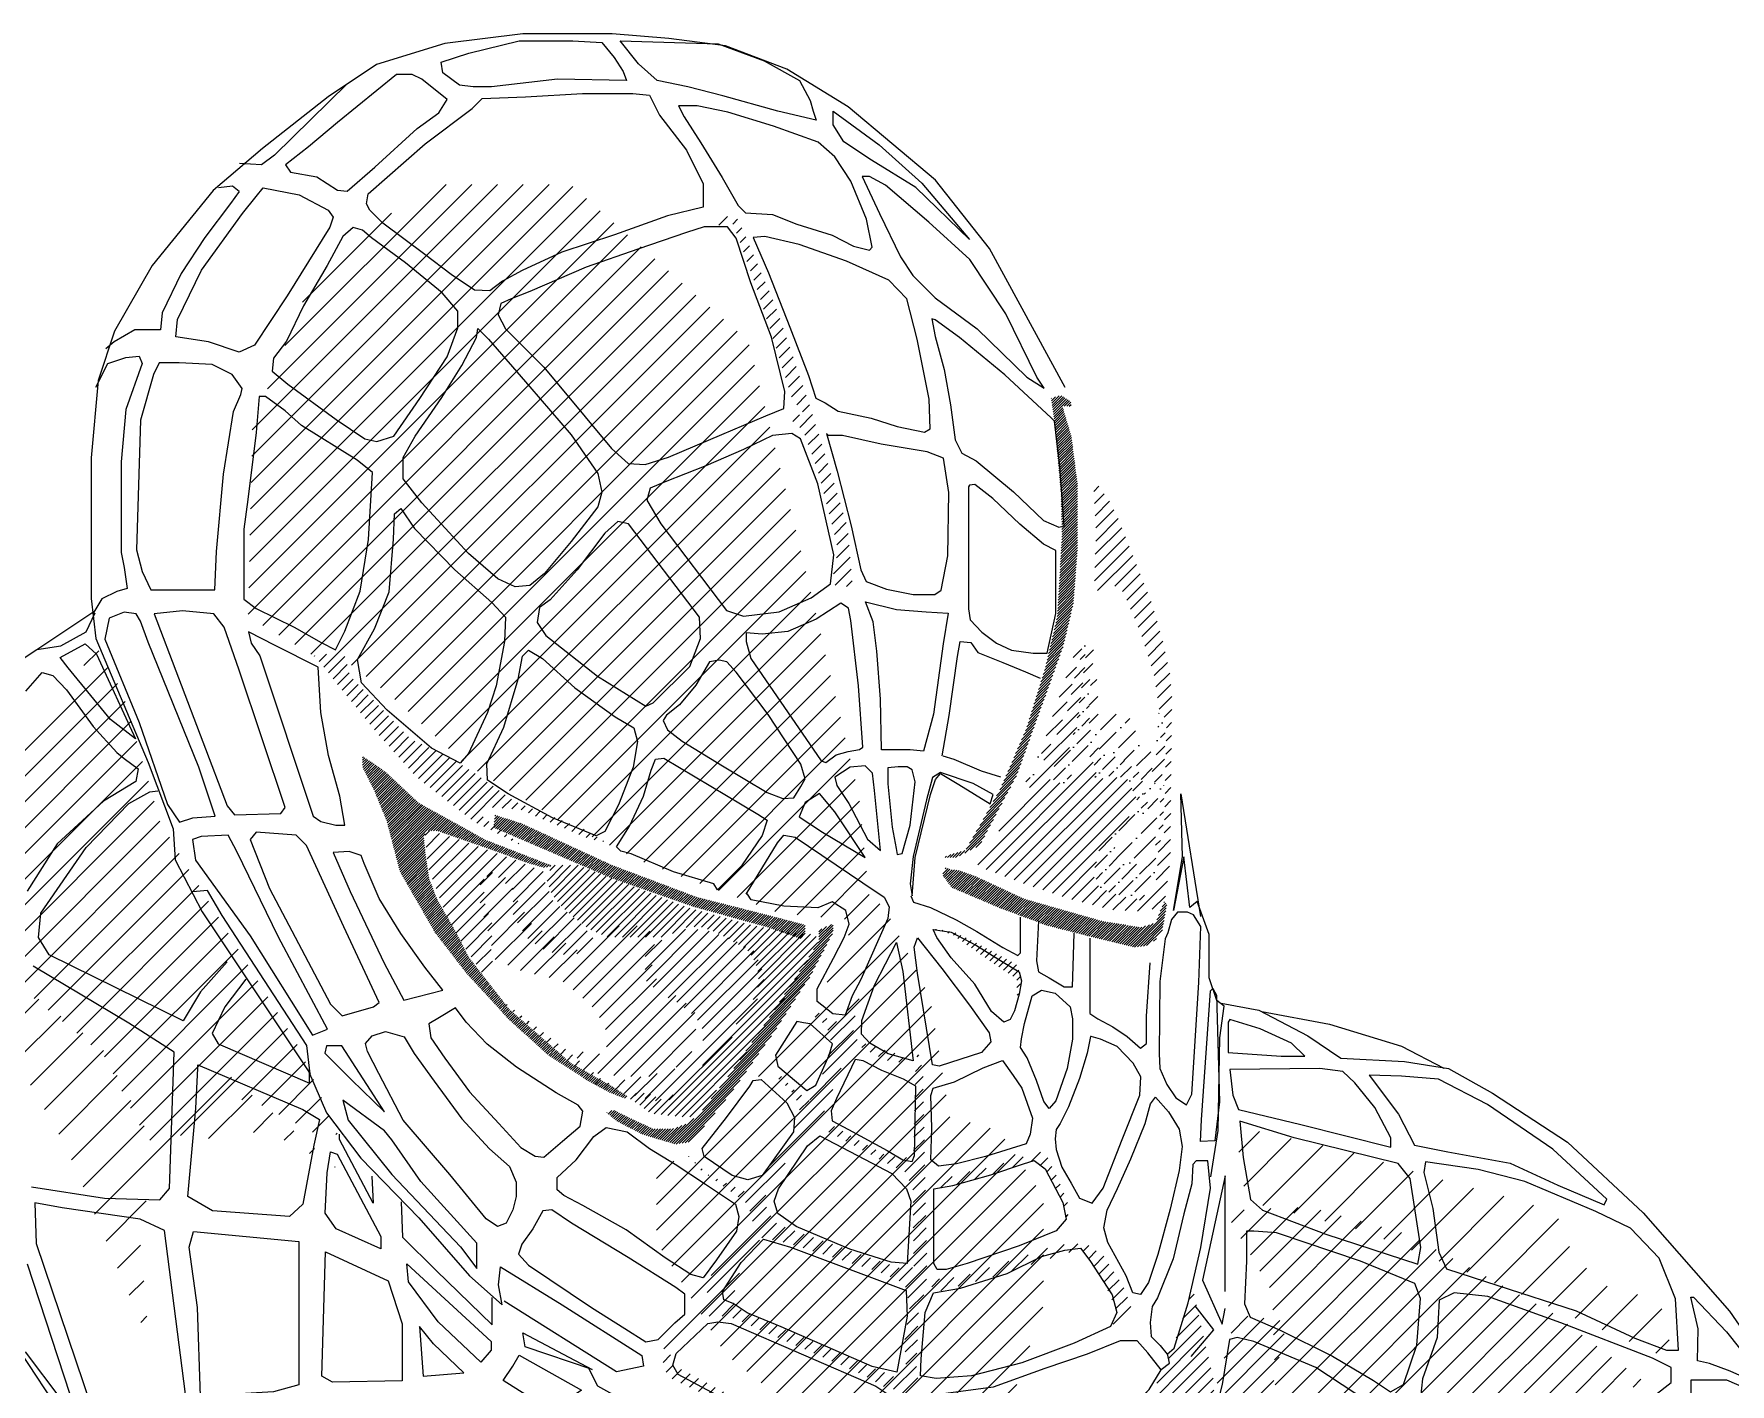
# Model space of a CAD drawing. Header units: inches. Extents: x -18 to 87, y 6 to 85.
# Drawn here: x 18.29 to 47.87, y 61.17 to 84.71 of the extents above; entities that cross this region are included whole.
import ezdxf

# ---------------------------------------------------------------- set-up
doc = ezdxf.new("R2010")
doc.units = ezdxf.units.IN
doc.header["$MEASUREMENT"] = 0
pattern_1 = [(45, (-89.88051, -12.91799), (-0.1122532, 0.1122532), [])]

msp = doc.modelspace()

# ---------------------------------------------------------------- hatches: boundary and pattern name
h = msp.add_hatch()
h.set_pattern_fill('ANSI31', color=256, scale=2.54, style=0)
h.set_pattern_definition([(45, (-100.2413, -9.9565), (-0.2245064, 0.2245064), [])])
h.paths.add_polyline_path([(30.752, 79.354), (27.646, 82.088), (25.206, 82.088), (23.21, 80.61), (22.101, 77.877), (22.027, 74.552), (23.506, 73.666), (23.834, 73.706), (24.547, 73.142), (25.803, 71.995), (27.492, 70.976), (28.956, 70.257), (31.303, 69.375), (32.463, 69.274), (32.64, 69.337), (32.896, 69.307), (32.674, 71.449), (31.713, 75.513)])
h = msp.add_hatch()
h.set_pattern_fill('ANSI31', color=256, scale=1.27, style=0)
h.set_pattern_definition(pattern_1)
h.paths.add_polyline_path([(31.208, 80.014), (30.571, 81.481), (30.267, 81.564), (30.073, 81.37), (30.488, 81.398), (30.904, 80.263), (31.513, 78.353), (31.707, 78.104), (31.486, 77.994), (31.707, 77.8), (31.984, 77.025), (32.317, 75.724), (32.206, 75.143), (32.344, 75.032), (32.566, 75.115), (32.483, 76.111), (31.818, 78.243)])
h = msp.add_hatch()
h.set_pattern_fill('ANSI31', color=256, scale=0.254, style=0)
h.set_pattern_definition([(45, (-13.605135, -34.95223), (-0.02245064, 0.02245064), [])])
h.paths.add_polyline_path([(36.383, 77.694), (36.225, 78.221), (36.383, 78.221), (36.374, 78.3), (36.202, 78.415), (36.03, 78.358), (36.087, 77.957), (36.202, 76.696), (36.22, 75.971), (36.137, 74.55), (35.926, 73.654), (35.592, 72.583), (35.135, 71.529), (34.537, 70.475), (34.274, 70.405), (34.151, 70.352), (34.379, 70.352), (34.784, 70.563), (35.434, 71.792), (36.243, 74.041), (36.418, 74.778), (36.489, 75.709), (36.489, 76.869)])
h = msp.add_hatch()
h.set_pattern_fill('ANSI31', color=256, scale=1.27, style=0)
h.set_pattern_definition([(45, (45.2088, -19.00014), (-0.1122532, 0.1122532), [])])
h.paths.add_polyline_path([(36.895, 70.523), (37.297, 70.875), (37.532, 71.36), (37.364, 71.712), (37.113, 71.762), (36.828, 71.712), (36.794, 71.997), (36.66, 72.064), (36.442, 71.846), (36.258, 71.628), (36.006, 71.712), (36.09, 71.997), (36.325, 72.198), (36.475, 72.617), (36.593, 73.488), (36.66, 73.923), (36.543, 73.823), (36.442, 73.504), (36.291, 72.784), (36.09, 72.432), (35.822, 71.88), (35.57, 71.427), (35.434, 71.279), (35.191, 70.928), (34.894, 70.47), (34.732, 70.24), (34.893, 70.144), (35.547, 69.899), (36.364, 69.627), (37.1, 69.437), (37.618, 69.409), (37.863, 69.464), (38.026, 69.682), (38.108, 70.308), (38.135, 73.139), (38.108, 73.52), (37.972, 74.146), (37.781, 74.799), (37.454, 75.616), (37.209, 76.242), (37.063, 76.546), (36.825, 76.877), (36.765, 76.857), (36.812, 76.061), (36.782, 75.012), (36.947, 74.997), (37.217, 75.117), (37.367, 74.802), (37.592, 74.262), (37.832, 73.513), (37.922, 72.883), (38.042, 72.763), (38.001, 70.724), (37.884, 70.422), (37.884, 70.004), (37.75, 69.786), (37.615, 69.618), (37.28, 69.669), (36.878, 69.819), (36.76, 70.054)])
h = msp.add_hatch()
h.set_pattern_fill('ANSI31', color=256, scale=2.54, style=0)
h.set_pattern_definition([(45, (-13.60513, -34.95223), (-0.2245064, 0.2245064), [])])
h.paths.add_polyline_path([(21.036, 70.075), (20.489, 70.986), (19.833, 73.244), (19.286, 74.191), (19.067, 73.317), (18.338, 72.843), (17.573, 72.115), (17.063, 71.168), (17.135, 69.456), (18.12, 68.036), (19.505, 66.907), (20.27, 65.413), (21.182, 65.559), (21.984, 66.178), (23.223, 65.523), (23.588, 65.523), (22.931, 67.016)])
h = msp.add_hatch()
h.set_pattern_fill('ANSI36', color=256, scale=1.27, style=0)
h.set_pattern_definition([(45, (42.9327, -33.91397), (0.0841899, 0.3086963), [0.396875, -0.079375, 0, -0.079375])])
h.paths.add_polyline_path([(36.886, 72.2), (36.706, 72.595), (36.688, 73.053), (36.769, 73.88), (36.769, 74.015), (36.724, 74.087), (36.598, 74.114), (36.49, 74.051), (36.304, 73.544), (35.891, 72.32), (35.517, 71.514), (35.466, 71.458), (35.385, 71.274), (35.547, 71.428), (35.631, 71.578), (35.802, 71.908), (36.267, 72.789), (36.505, 73.822), (36.646, 73.932), (36.455, 72.604), (36.31, 72.204), (36.082, 72.045), (35.985, 71.735), (36.248, 71.645), (36.635, 72.059), (36.78, 72.011), (36.793, 71.735), (37.07, 71.776), (37.346, 71.735), (37.527, 71.357), (37.284, 70.899), (36.875, 70.538), (36.771, 70.087), (36.861, 69.858), (37.048, 69.74), (37.59, 69.602), (37.861, 69.983), (37.874, 70.46), (37.98, 70.777), (38.022, 72.769), (37.908, 72.882), (37.858, 72.114), (37.757, 71.711), (37.921, 71.61), (37.933, 71.194), (37.896, 70.703), (37.82, 70.464), (37.543, 70.237), (37.391, 70.212), (37.177, 70.338), (37.127, 70.577), (37.429, 70.854), (37.732, 71.219), (37.596, 71.813), (37.29, 72.056)])
h = msp.add_hatch()
h.set_pattern_fill('ANSI31', color=256, scale=1.016, style=0)
h.set_pattern_definition([(45, (-22.69194, -51.93528), (-0.08980256, 0.08980256), [])])
h.paths.add_polyline_path([(26.017, 71.794), (25.517, 72.112), (24.864, 72.415), (23.802, 73.522), (23.696, 73.931), (23.18, 73.871), (23.392, 73.613), (24.212, 72.597), (24.97, 71.748), (25.972, 70.975), (26.822, 70.55), (26.124, 71.051), (26.139, 71.233), (26.366, 71.218), (26.776, 71.187), (27.99, 70.672), (28.248, 70.626), (27.899, 70.839), (26.685, 71.324)])
h = msp.add_hatch()
h.set_pattern_fill('ANSI36', color=256, scale=1.778, style=0)
h.set_pattern_definition([(45, (-10.1779, -53.06817), (0.11786586, 0.43217483), [0.555625, -0.111125, 0, -0.111125])])
h.paths.add_polyline_path([(36.893, 72.197), (37.37, 72.016), (37.58, 71.806), (37.704, 71.206), (37.122, 70.559), (37.179, 70.33), (37.389, 70.197), (37.58, 70.254), (37.837, 70.464), (37.904, 71.597), (37.742, 71.74), (37.837, 71.997), (37.837, 72.13), (37.589, 72.368), (37.38, 72.825), (36.855, 72.892), (36.808, 73.816), (36.798, 73.882), (36.76, 73.892), (36.684, 72.892), (36.703, 72.54)])
h = msp.add_hatch()
h.set_pattern_fill('ANSI31', color=256, scale=0.254, style=0)
h.set_pattern_definition([(45, (-15.835773, -55.500662), (-0.02245064, 0.02245064), [])])
h.paths.add_polyline_path([(24.997, 71.307), (24.446, 71.826), (24.219, 71.988), (24.024, 72.117), (24.024, 71.923), (24.219, 71.534), (24.446, 70.983), (24.673, 70.108), (25.289, 69.038), (25.841, 68.325), (26.587, 67.514), (27.269, 66.898), (27.951, 66.46), (28.344, 66.247), (28.613, 66.146), (28.658, 66.18), (28.377, 66.359), (27.659, 66.763), (26.581, 67.706), (25.873, 68.614), (25.661, 69.033), (25.322, 69.622), (25.179, 69.997), (25.125, 70.372), (25.089, 70.711), (25.143, 70.818), (25.322, 70.818), (25.625, 70.711), (26.251, 70.497), (26.876, 70.265), (27.18, 70.176), (27.333, 70.205), (26.165, 70.659)])
h = msp.add_hatch()
h.set_pattern_fill('ANSI31', color=256, scale=0.254, style=0)
h.set_pattern_definition([(45, (-17.27547, -52.321645), (-0.02245064, 0.02245064), [])])
h.paths.add_polyline_path([(29.848, 69.662), (28.368, 70.22), (26.79, 70.948), (26.329, 71.093), (26.305, 70.875), (28.343, 70.002), (29.799, 69.493), (31.11, 69.129), (31.668, 68.935), (31.741, 69.008), (31.741, 69.177), (31.086, 69.347)])
h = msp.add_hatch()
h.set_pattern_fill('ANSI31', color=256, scale=3.81, style=0)
h.set_pattern_definition([(45, (-6.4617, -33.0699), (-0.3367596, 0.3367596), [])])
h.paths.add_polyline_path([(21.634, 66.608), (20.221, 65.667), (19.476, 67.04), (17.788, 68.334), (16.846, 70.53), (16.924, 68.647), (18.848, 65.314), (20.3, 61.902), (20.104, 64.138), (20.928, 65.393), (22.341, 65.589), (23.597, 64.922)])
h = msp.add_hatch()
h.set_pattern_fill('ANSI31', color=256, scale=0.762, style=0)
h.set_pattern_definition([(45, (-9.99107, -66.701575), (-0.06735192, 0.06735192), [])])
h.paths.add_polyline_path([(29.717, 69.47), (27.785, 70.216), (27.302, 70.216), (27.28, 70.062), (27.236, 69.952), (27.324, 69.711), (27.5, 69.492), (27.719, 69.294), (27.983, 69.097), (28.29, 68.965), (28.532, 68.965), (28.927, 68.965), (29.278, 68.965), (29.432, 69.031), (29.564, 69.119), (29.717, 69.141), (29.915, 69.141), (30.178, 69.053), (30.464, 68.9), (30.618, 68.812), (30.727, 68.746), (30.837, 68.592), (30.903, 68.439), (30.925, 68.307), (30.925, 68.132), (30.881, 68), (30.771, 67.715), (30.2, 67.057), (29.805, 66.53), (29.52, 66.245), (29.234, 66.136), (28.993, 66.245), (28.773, 66.245), (28.664, 66.158), (28.839, 66.048), (29.037, 65.894), (29.366, 65.85), (29.608, 65.829), (29.783, 65.829), (30.025, 66.092), (30.574, 66.75), (31.496, 68.044), (31.979, 68.9), (31.913, 69.009), (31.54, 69.031), (30.749, 69.185)])
h = msp.add_hatch()
h.set_pattern_fill('ANSI31', color=256, scale=0.254, style=0)
h.set_pattern_definition([(45, (-11.748085, -55.746055), (-0.02245064, 0.02245064), [])])
h.paths.add_polyline_path([(35.558, 69.631), (34.735, 70.013), (34.422, 70.129), (34.283, 70.141), (34.191, 70.175), (34.133, 70.048), (34.295, 69.828), (35.141, 69.469), (35.952, 69.168), (36.809, 68.948), (37.481, 68.786), (37.736, 68.821), (37.852, 68.925), (37.968, 69.076), (38.049, 69.539), (38.003, 69.585), (37.852, 69.214), (37.597, 69.133), (36.937, 69.238)])
h = msp.add_hatch()
h.set_pattern_fill('ANSI31', color=256, scale=1.778, style=0)
h.set_pattern_definition([(45, (-12.90648, -57.42148), (-0.1571545, 0.1571545), [])])
h.paths.add_polyline_path([(29.634, 67.848), (29.317, 68.053), (29.111, 68.275), (29.048, 68.623), (29.127, 68.876), (29.032, 69.065), (28.826, 69.16), (28.573, 69.16), (28.304, 69.16), (28.146, 69.018), (28.019, 68.844), (27.829, 68.67), (27.75, 68.765), (26.99, 69.16), (26.737, 69.587), (26.579, 69.967), (26.357, 70.093), (26.215, 70.093), (26.12, 70.046), (26.072, 69.904), (26.072, 69.524), (26.231, 69.002), (26.326, 68.575), (26.848, 68.354), (27.481, 68.211), (27.798, 67.958), (28.051, 67.721), (28.257, 67.405), (28.272, 67.073), (28.288, 66.946), (28.146, 66.93), (27.94, 66.962), (27.734, 66.962), (27.734, 66.899), (27.845, 66.725), (28.162, 66.567), (28.621, 66.535), (29.064, 66.535), (29.523, 66.709), (29.729, 66.867), (29.824, 67.152), (29.839, 67.405), (29.824, 67.642)])
h = msp.add_hatch()
h.set_pattern_fill('ANSI31', color=256, scale=2.54, style=0)
h.set_pattern_definition([(45, (-79.63653, -42.23502), (-0.2245064, 0.2245064), [])])
h.paths.add_polyline_path([(35.127, 65.589), (34.259, 65.83), (33.921, 67.902), (33.198, 69.347), (33.034, 69.552), (32.717, 69.514), (32.493, 68.993), (32.064, 68.043), (30.607, 66.108), (29.588, 65.054), (29.147, 65.059), (29.147, 63.662), (30.353, 61.687), (31.607, 60.675), (33.198, 60.242), (35.32, 60.82), (35.898, 62.554), (35.898, 64.433)])
h = msp.add_hatch()
h.set_pattern_fill('ANSI31', color=256, scale=0.254, style=0)
h.set_pattern_definition([(45, (-20.467662, -57.65827), (-0.02245064, 0.02245064), [])])
h.paths.add_polyline_path([(31.833, 68.288), (32.231, 69.051), (32.231, 69.2), (31.982, 69.084), (31.982, 68.885), (31.617, 68.321), (31.069, 67.492), (30.372, 66.497), (29.874, 65.85), (29.658, 65.701), (29.426, 65.618), (29.094, 65.618), (28.696, 65.801), (28.397, 65.95), (28.281, 65.9), (28.463, 65.751), (28.912, 65.519), (29.476, 65.353), (29.708, 65.386), (29.891, 65.552), (30.438, 66.232), (31.202, 67.31)])
h = msp.add_hatch()
h.set_pattern_fill('ANSI31', color=256, scale=0.762, style=0)
h.set_pattern_definition([(45, (-14.06111, -52.9381), (-0.06735192, 0.06735192), [])])
h.paths.add_polyline_path([(34.784, 68.829), (34.343, 69.05), (33.987, 69.109), (34.309, 69.007), (35.047, 68.49), (35.429, 68.236), (35.438, 67.871), (35.506, 68.185), (35.446, 68.473)])
h = msp.add_hatch()
h.set_pattern_fill('ANSI31', color=256, scale=1.27, style=0)
h.set_pattern_definition(pattern_1)
h.paths.add_polyline_path([(32.511, 67.036), (32.697, 67.053), (33.14, 66.815), (33.441, 66.77), (33.467, 66.859), (33.335, 66.93), (33.113, 67), (32.661, 67.151), (32.564, 67.381), (32.697, 67.956), (32.617, 68.045), (32.431, 67.585), (32.254, 67.469), (32.059, 67.576), (31.926, 67.682), (31.864, 67.602), (32.05, 67.469), (32.174, 67.292), (32.192, 67.053), (31.953, 66.292), (31.811, 66.115), (31.536, 66.31), (31.315, 66.549), (31.217, 66.549), (31.554, 66.222), (31.652, 65.929), (31.501, 65.496), (30.978, 64.779), (30.678, 64.533), (30.066, 64.81), (29.688, 65.166), (29.944, 64.877), (30.5, 64.488), (30.722, 64.322), (30.811, 64.1), (30.833, 63.955), (30.733, 63.822), (30.122, 63.1), (30.055, 62.967), (30.011, 62.592), (29.948, 62.536), (29.556, 62.183), (29.242, 61.738), (29.255, 61.568), (29.346, 61.293), (30.04, 60.966), (30.786, 60.535), (31.415, 60.208), (31.964, 59.92), (32.344, 59.829), (32.593, 59.855), (32.37, 59.972), (32.279, 59.985), (29.438, 61.503), (29.386, 61.699), (29.451, 61.869), (30.04, 62.353), (30.354, 62.353), (30.498, 62.314), (32.75, 61.333), (33.116, 61.123), (33.313, 61.071), (33.313, 60.783), (32.815, 60.09), (32.75, 59.802), (32.842, 59.776), (33.077, 60.025), (33.3, 60.443), (33.548, 60.94), (33.732, 61.123), (33.679, 61.45), (33.719, 62.444), (33.849, 62.85), (33.863, 63.281), (33.794, 66.643), (33.711, 66.963), (33.666, 66.762), (33.629, 65.108), (33.529, 65.117), (33.154, 65.154), (32.111, 65.738), (32.02, 65.638), (33.135, 65.035), (33.492, 64.862), (33.62, 64.56), (33.634, 63.202), (33.377, 63.194), (31.258, 63.951), (31.073, 64.2), (31.049, 64.522), (31.818, 65.65), (32.02, 65.785)])
h.paths.add_polyline_path([(31.414, 63.634), (33.034, 63.124), (33.478, 62.925), (33.566, 62.503), (33.478, 61.993), (33.5, 61.35), (33.367, 61.262), (32.257, 61.749), (30.659, 62.437), (30.504, 62.548), (30.526, 62.991), (30.97, 63.723)], flags=16)
h = msp.add_hatch()
h.set_pattern_fill('ANSI31', color=256, scale=3.81, style=0)
h.set_pattern_definition([(45, (-17.43696, -40.0238), (-0.3367596, 0.3367596), [])])
h.paths.add_polyline_path([(44.909, 64.033), (44.378, 64.324), (42.837, 64.735), (41.125, 65.248), (39.275, 65.659), (39.31, 65.145), (39.429, 64.358), (41.467, 63.845), (43.83, 62.904), (46.776, 61.621), (46.81, 61.929), (46.639, 62.648), (46.348, 62.733), (45.902, 62.733), (45.132, 63.383)])
h = msp.add_hatch()
h.set_pattern_fill('ANSI31', color=256, scale=1.27, style=0)
h.set_pattern_definition(pattern_1)
h.paths.add_polyline_path([(35.736, 65.069), (35.926, 64.923), (36.233, 64.338), (36.292, 64.046), (36.116, 63.842), (36.317, 64.046), (36.35, 64.254), (36.159, 64.723), (35.932, 65.193), (35.723, 65.245), (35.567, 65.141), (35.044, 64.967), (34.47, 64.845), (34.087, 64.723), (33.982, 64.572), (34.318, 64.63), (34.976, 64.82), (35.546, 65.01)])
h = msp.add_hatch()
h.set_pattern_fill('ANSI31', color=256, scale=2.54, style=0)
h.set_pattern_definition([(45, (-81.251, -27.69928), (-0.2245064, 0.2245064), [])])
h.paths.add_polyline_path([(53.17, 54.435), (50.727, 57.411), (49.357, 58.958), (47.034, 59.137), (43.401, 58.78), (41.078, 58.72), (40.125, 59.97), (41.793, 60.744), (44.771, 60.863), (46.439, 61.16), (44.771, 62.41), (42.269, 63.779), (40.542, 64.255), (39.053, 64.196), (39.887, 62.767), (39.946, 60.803), (39.231, 59.494), (40.065, 56.935), (39.291, 53.245), (39.827, 50.448), (42.686, 49.02), (46.558, 48.544), (47.928, 49.258), (51.085, 49.912), (54.063, 50.329), (55.135, 50.865), (53.944, 51.817)])
h = msp.add_hatch()
h.set_pattern_fill('ANSI31', color=256, scale=1.27, style=0)
h.set_pattern_definition(pattern_1)
h.paths.add_polyline_path([(36.948, 63.398), (36.633, 63.623), (36.159, 63.601), (35.55, 63.398), (34.468, 63.038), (33.972, 62.993), (33.927, 62.745), (34.153, 62.812), (35.032, 63.038), (35.776, 63.285), (36.565, 63.533), (36.926, 63.015), (37.196, 62.384), (37.061, 62.114), (37.264, 62.272), (37.422, 62.52), (37.286, 62.88)])
h = msp.add_hatch()
h.set_pattern_fill('ANSI31', color=256, scale=1.27, style=0)
h.set_pattern_definition([(45, (-73.48032, -38.71528), (-0.1122532, 0.1122532), [])])
h.paths.add_polyline_path([(38.345, 58.52), (38.885, 61.14), (38.5, 62.836), (38.125, 61.718), (37.858, 61.158), (36.763, 60.171), (35.535, 59.691), (32.839, 59.584), (31.337, 59.984), (30.324, 59.984), (29.861, 59.06), (29.552, 57.595), (30.632, 56.131), (32.638, 55.361), (35.26, 55.592), (37.266, 56.594)])
h = msp.add_hatch()
h.set_pattern_fill('ANSI31', color=256, scale=1.778, style=0)
h.set_pattern_definition([(45, (41.67795, -36.63906), (-0.1571545, 0.1571545), [])])
h.paths.add_polyline_path([(39.828, 54.133), (39.961, 57.728), (39.584, 59.755), (40.145, 62.262), (39.259, 62.38), (38.433, 59.431), (37.429, 56.629), (35.422, 55.715), (33.797, 55.265), (36.862, 50.77), (38.828, 49.272), (38.828, 48.273), (37.795, 47.307), (35.363, 46.575), (31.83, 47.474), (29.531, 48.706), (28.965, 47.74), (27.998, 49.138), (26.899, 50.404), (25.666, 50.27), (25.466, 48.572), (27.265, 47.041), (28.631, 46.442), (29.564, 47.274), (30.231, 47.074), (31.83, 46.042), (34.563, 45.21), (38.762, 45.809), (41.628, 47.174), (42.061, 48.939), (40.195, 50.77)])

# ---------------------------------------------------------------- linework, layer by layer
for p, q in [((18.34, 73.978), (19.338, 74.643)), ((18.747, 73.838), (19.187, 74.078)), ((19.187, 74.078), (19.386, 73.898)), ((18.887, 73.659), (18.747, 73.838)), ((19.626, 72.761), (18.887, 73.659)), ((19.386, 73.898), (20.065, 72.422)), ((18.152, 73.251), (18.435, 73.576)), ((18.435, 73.576), (18.623, 73.525)), ((18.623, 73.525), (18.861, 73.275)), ((18.861, 73.275), (19.326, 72.635)), ((20.065, 72.422), (19.626, 72.761)), ((19.326, 72.635), (19.74, 72.184)), ((19.74, 72.184), (19.867, 72.081)), ((19.867, 72.081), (20.109, 71.9)), ((20.109, 71.9), (20.069, 71.678)), ((20.069, 71.678), (19.504, 71.335)), ((19.504, 71.335), (18.697, 70.589)), ((19.201, 70.529), (19.948, 71.295)), ((19.948, 71.295), (20.311, 71.497)), ((20.311, 71.497), (20.452, 71.517)), ((38.318, 70.366), (38.292, 71.462)), ((38.292, 71.462), (38.632, 69.322)), ((25.114, 70.741), (25.191, 70.818)), ((25.131, 70.533), (25.366, 70.768)), ((25.148, 70.326), (25.541, 70.719)), ((18.697, 70.589), (18.172, 69.763)), ((18.414, 69.38), (19.201, 70.529)), ((25.181, 70.135), (25.71, 70.663)), ((25.243, 69.972), (25.874, 70.603)), ((25.305, 69.809), (26.039, 70.543)), ((25.366, 69.646), (26.204, 70.484)), ((25.428, 69.484), (26.368, 70.424)), ((26.19, 70.021), (26.533, 70.364)), ((26.395, 70.002), (26.697, 70.303)), ((26.516, 69.898), (26.856, 70.238)), ((26.637, 69.795), (27.016, 70.173)), ((26.648, 69.581), (27.175, 70.108)), ((38.344, 70.366), (38.161, 69.427)), ((38.161, 69.427), (38.318, 70.366)), ((38.449, 69.479), (38.344, 70.366)), ((25.49, 69.321), (26.144, 69.975)), ((26.648, 69.357), (27.207, 69.915)), ((25.571, 69.178), (26.144, 69.75)), ((25.655, 69.037), (26.162, 69.544)), ((26.726, 69.21), (27.274, 69.758)), ((26.814, 69.073), (27.342, 69.601)), ((38.579, 69.583), (38.449, 69.479)), ((38.788, 69.009), (38.579, 69.583)), ((18.374, 68.956), (18.414, 69.38)), ((25.738, 68.895), (26.22, 69.378)), ((25.823, 68.756), (26.279, 69.212)), ((26.902, 68.937), (27.464, 69.498)), ((27.033, 68.844), (27.588, 69.399)), ((27.17, 68.756), (27.713, 69.299)), ((18.555, 68.654), (18.374, 68.956)), ((25.914, 68.622), (26.277, 68.985)), ((27.331, 68.693), (27.835, 69.197)), ((27.526, 68.663), (27.937, 69.073)), ((27.762, 68.674), (28.038, 68.95)), ((28.951, 68.398), (29.655, 69.102)), ((28.972, 68.195), (29.872, 69.094)), ((29.091, 68.089), (30.068, 69.065)), ((29.211, 67.984), (30.236, 69.009)), ((29.354, 67.902), (30.404, 68.953)), ((38.788, 68.252), (38.788, 69.009)), ((20.896, 67.504), (18.555, 68.654)), ((26.005, 68.489), (26.265, 68.749)), ((28.951, 68.623), (29.24, 68.911)), ((29.503, 67.828), (30.557, 68.881)), ((29.633, 67.733), (30.702, 68.802)), ((29.756, 67.632), (30.848, 68.723)), ((19.947, 67.465), (18.278, 68.454)), ((21.663, 68.533), (21.199, 68.008)), ((26.096, 68.355), (26.287, 68.546)), ((29.862, 67.513), (30.919, 68.57)), ((29.943, 67.369), (30.986, 68.413)), ((21.986, 68.23), (21.623, 67.746)), ((29.957, 67.159), (31.025, 68.227)), ((38.919, 67.861), (38.788, 68.252)), ((21.199, 68.008), (20.896, 67.504)), ((21.623, 67.746), (21.401, 67.283)), ((26.415, 67.882), (26.418, 67.886)), ((26.532, 67.775), (26.545, 67.788)), ((29.131, 66.108), (30.908, 67.886)), ((39.049, 67.757), (38.919, 67.861)), ((38.971, 67.209), (39.049, 67.757)), ((20.739, 66.956), (19.947, 67.465)), ((26.649, 67.668), (26.672, 67.69)), ((26.767, 67.56), (26.799, 67.593)), ((26.885, 67.454), (26.926, 67.495)), ((39.702, 67.668), (40.885, 67.448)), ((40.885, 67.448), (42.142, 67.064)), ((21.401, 67.283), (21.502, 67.101)), ((27.004, 67.348), (27.053, 67.397)), ((27.122, 67.243), (27.179, 67.3)), ((27.241, 67.137), (27.306, 67.202)), ((29.372, 66.124), (30.468, 67.221)), ((38.945, 65.591), (38.971, 67.209)), ((20.654, 64.581), (20.739, 66.956)), ((21.502, 67.101), (23.096, 66.416)), ((27.36, 67.031), (27.433, 67.104)), ((27.478, 66.925), (27.56, 67.007)), ((27.597, 66.819), (27.686, 66.908)), ((42.142, 67.064), (42.876, 66.68)), ((23.096, 66.416), (23.096, 66.678)), ((27.716, 66.714), (27.808, 66.806)), ((27.835, 66.608), (27.929, 66.703)), ((27.953, 66.502), (28.051, 66.6)), ((28.767, 66.193), (29.158, 66.585)), ((28.949, 66.151), (29.467, 66.669)), ((28.072, 66.396), (28.173, 66.498)), ((28.237, 66.337), (28.319, 66.419)), ((28.403, 66.278), (28.599, 66.474)), ((28.584, 66.235), (28.878, 66.528)), ((38.814, 64.782), (38.945, 65.591)), ((39.062, 64.801), (38.667, 62.979)), ((39.062, 62.782), (39.062, 64.801)), ((18.25, 64.61), (19.523, 64.412)), ((20.485, 64.384), (20.654, 64.581)), ((18.306, 64.327), (18.334, 63.62)), ((18.787, 64.242), (18.306, 64.327)), ((20.145, 64.044), (18.787, 64.242)), ((19.523, 64.412), (20.485, 64.384)), ((20.569, 63.847), (20.145, 64.044)), ((18.334, 63.62), (19.296, 60.766)), ((20.937, 60.992), (20.569, 63.847)), ((23.313, 61.305), (23.374, 63.474)), ((23.374, 63.474), (24.47, 62.967)), ((24.47, 62.967), (24.713, 62.217)), ((38.667, 62.979), (39.012, 62.216)), ((39.012, 62.216), (39.062, 62.487)), ((24.713, 62.217), (24.713, 61.224)), ((25.018, 62.176), (25.078, 61.305)), ((25.261, 61.872), (25.018, 62.176)), ((25.788, 61.366), (25.261, 61.872)), ((23.496, 61.203), (23.313, 61.305)), ((25.078, 61.305), (25.788, 61.366)), ((24.713, 61.224), (23.496, 61.203))]:
    msp.add_line(p, q)
for points in [[(36.275, 78.55), (34.958, 80.974), (34.013, 82.166), (32.491, 83.44), (31.421, 84.097), (30.352, 84.508), (29.365, 84.632), (28.378, 84.714), (26.815, 84.714), (25.458, 84.549), (24.265, 84.18), (23.422, 83.616), (22.276, 82.716), (21.417, 81.981), (20.353, 80.673), (19.699, 79.528), (19.412, 78.67), (19.29, 77.321), (19.29, 74.868), (19.371, 74.173), (20.284, 72.011), (20.719, 70.852), (20.755, 70.309), (21.226, 69.404), (22.53, 67.449), (23.11, 66.58), (23.051, 67.074), (21.572, 69.339), (21.318, 69.776), (21.064, 69.751)], [(23.753, 83.841), (22.49, 82.6), (22.258, 82.432), (21.879, 82.453)], [(21.871, 81.967), (21.722, 81.758), (21.275, 81.162), (20.857, 80.537), (20.529, 79.851), (20.499, 79.553), (20.052, 79.553), (19.694, 79.345), (19.545, 79.225)], [(21.871, 81.967), (21.752, 82.056), (21.513, 82.027)], [(19.373, 78.552), (19.581, 78.967), (19.893, 79.071), (20.127, 79.097), (20.179, 78.967), (19.893, 78.162), (19.815, 77.253), (19.815, 75.668), (19.867, 75.408), (19.919, 75.044), (19.737, 74.992), (19.477, 74.863), (19.321, 74.603)], [(15.788, 71.606), (16.209, 72.226), (16.964, 73.025), (18.14, 73.845), (18.34, 73.978), (18.761, 74.045), (19.205, 74.288), (19.36, 74.621)], [(34.129, 72.122), (34.251, 72.828), (34.4, 73.859), (34.441, 74.117), (34.631, 74.103), (34.753, 73.927), (35.188, 73.75), (35.582, 73.588), (35.84, 73.479)], [(34.142, 72.122), (34.332, 72.068), (34.808, 71.865), (35.147, 71.756)], [(33.581, 69.683), (33.628, 69.574), (33.924, 69.481), (34.376, 69.263), (34.734, 69.061), (35.185, 68.781), (35.45, 68.641), (35.497, 68.687), (35.497, 69.31)], [(35.808, 69.247), (35.777, 68.547), (35.808, 68.36), (35.995, 68.252), (36.26, 68.096), (36.4, 68.096), (36.416, 68.454), (36.431, 69.03)], [(36.703, 68.948), (36.703, 67.865), (36.703, 67.633), (36.842, 67.54), (37.105, 67.401), (37.353, 67.23), (37.586, 67.029), (37.694, 67.107), (37.694, 67.586), (37.756, 68.515)], [(38.995, 67.81), (39.651, 67.69), (40.509, 67.243), (41.081, 66.851), (42.19, 66.797), (42.958, 66.672), (43.727, 66.243), (45.032, 65.386), (46.355, 64.153), (47.857, 62.439), (48.862, 60.982)], [(23.078, 66.625), (23.394, 65.899), (23.994, 65.11), (25.006, 64.068), (25.89, 63.058), (26.459, 62.553), (26.396, 62.9), (26.427, 63.216), (27.502, 62.553), (28.892, 61.669), (28.924, 61.479), (28.45, 61.385), (26.491, 62.616)], [(24.185, 64.792), (24.205, 64.326), (23.621, 65.433), (23.621, 65.53)], [(24.694, 64.345), (24.722, 63.733), (25.306, 63.149), (26.281, 62.203), (26.281, 62.676)], [(18.14, 61.734), (18.76, 60.907), (18.926, 60.99), (18.181, 63.263)], [(38.47, 61.649), (38.865, 62.117), (38.544, 62.536)], [(28.919, 46.429), (27.255, 46.969), (25.842, 47.717), (24.802, 48.257), (23.388, 49.462), (21.975, 51.539), (22.141, 51.664), (22.141, 51.913), (20.725, 54.087), (20.187, 55.278), (19.943, 56.16), (19.916, 56.35), (20.145, 56.026), (20.519, 56.94), (20.727, 57.148), (19.132, 60.453), (18.76, 60.659), (18.057, 61.734)], [(37.946, 61.424), (38.093, 61.536), (38.059, 61.705)], [(27.962, 61.446), (28.117, 61.137), (28.801, 60.762)], [(48.606, 60.897), (47.81, 61.238), (47.184, 61.238), (47.184, 60.982), (46.643, 60.612), (46.444, 60.442), (46.643, 60.357), (46.928, 60.186), (47.866, 60.072), (48.89, 59.873)]]:
    msp.add_lwpolyline(points)
for points in [[(28.624, 83.9), (27.422, 83.927), (26.274, 83.794), (25.954, 83.794), (25.714, 83.82), (25.42, 84.034), (25.393, 84.22), (25.874, 84.381), (26.755, 84.594), (27.689, 84.594), (28.197, 84.567), (28.41, 84.3), (28.57, 84.06)], [(31.934, 83.207), (31.267, 83.367), (30.306, 83.634), (29.692, 83.794), (29.158, 83.9), (28.837, 84.194), (28.517, 84.594), (30.225, 84.541), (31.026, 84.247), (31.64, 83.9), (31.827, 83.554), (31.881, 83.367)], [(25.5, 83.568), (25.058, 83.925), (24.89, 84.009), (24.616, 84.009), (23.585, 83.168), (23.079, 82.747), (22.679, 82.432), (22.764, 82.305), (23.227, 82.221), (23.585, 81.99), (23.753, 81.969), (24.237, 82.39), (24.974, 83.063), (25.353, 83.336)], [(24.093, 81.75), (24.122, 81.925), (25.115, 82.8), (25.932, 83.413), (26.107, 83.588), (26.866, 83.617), (27.859, 83.675), (28.735, 83.675), (29.027, 83.646), (29.202, 83.296), (29.669, 82.684), (29.961, 82.1), (29.961, 81.867), (29.961, 81.692), (29.339, 81.54), (28.418, 81.209), (27.497, 80.907), (26.807, 80.591), (26.461, 80.404), (26.245, 80.231), (25.972, 80.246), (25.569, 80.519), (25.109, 80.867), (24.379, 81.411), (24.15, 81.639)], [(32.91, 80.994), (32.813, 81.481), (32.537, 82.146), (32.26, 82.568), (31.968, 82.828), (31.188, 83.104), (30.392, 83.348), (29.856, 83.461), (29.531, 83.461), (29.628, 83.266), (29.921, 82.812), (30.294, 82.211), (30.571, 81.724), (30.701, 81.594), (31.172, 81.562), (31.594, 81.399), (32.212, 81.205), (32.585, 81.01), (32.862, 80.945)], [(34.604, 81.126), (33.669, 82.033), (32.895, 82.513), (32.415, 82.833), (32.228, 83.127), (32.228, 83.367), (33.029, 82.78), (33.776, 82.113)], [(32.733, 82.228), (33.036, 81.58), (33.403, 80.825), (33.619, 80.501), (34.008, 80.112), (34.743, 79.573), (35.607, 78.731), (35.91, 78.537), (35.78, 78.731), (35.24, 79.832), (34.613, 80.782), (33.9, 81.429), (33.144, 82.077), (32.863, 82.228)], [(22.289, 82.027), (22.915, 81.907), (23.422, 81.639), (23.512, 81.52), (23.452, 81.341), (22.706, 80.149), (22.139, 79.285), (21.871, 79.166), (21.334, 79.345), (20.767, 79.434), (20.797, 79.732), (21.215, 80.596), (21.931, 81.58), (22.169, 81.878)], [(24.019, 81.292), (23.859, 81.338), (23.677, 81.179), (23.404, 80.678), (22.994, 79.972), (22.698, 79.358), (22.47, 79.062), (22.447, 78.834), (22.72, 78.607), (23.563, 77.992), (24.064, 77.651), (24.269, 77.605), (24.566, 77.697), (25.021, 78.357), (25.499, 79.085), (25.682, 79.586), (25.682, 79.881), (25.408, 80.2), (24.771, 80.723), (24.178, 81.156)], [(26.435, 80.012), (26.386, 79.816), (26.516, 79.571), (27.186, 78.902), (27.905, 78.037), (28.362, 77.482), (28.656, 77.221), (28.95, 77.204), (29.359, 77.335), (30.29, 77.727), (31.057, 78.053), (31.368, 78.184), (31.384, 78.477), (31.155, 79.424), (30.796, 80.371), (30.535, 81.154), (30.388, 81.35), (29.979, 81.35), (29.669, 81.252), (28.82, 80.958), (27.921, 80.648), (26.941, 80.224), (26.614, 80.093)], [(30.832, 81.164), (31.1, 80.546), (31.471, 79.599), (31.801, 78.755), (31.924, 78.364), (32.089, 78.281), (32.316, 78.137), (32.893, 78.014), (33.346, 77.87), (33.82, 77.767), (33.923, 77.829), (33.902, 78.343), (33.696, 79.393), (33.511, 80.093), (33.202, 80.422), (32.46, 80.752), (31.636, 81.04), (31.038, 81.184)], [(24.728, 77.325), (24.938, 77.697), (25.403, 78.371), (25.752, 78.929), (26.008, 79.417), (26.031, 79.579), (26.217, 79.393), (26.938, 78.557), (27.66, 77.72), (28.125, 77.046), (28.195, 76.72), (28.125, 76.465), (27.66, 75.86), (27.194, 75.302), (26.938, 75.093), (26.682, 75.07), (26.38, 75.209), (25.868, 75.651), (25.054, 76.534), (24.728, 76.953)], [(36.029, 78.017), (35.221, 78.767), (34.432, 79.42), (34.009, 79.728), (33.951, 79.747), (34.009, 79.44), (34.163, 78.863), (34.278, 78.248), (34.355, 77.633), (34.47, 77.402), (34.721, 77.268), (35.375, 76.729), (35.894, 76.23), (36.163, 76.114), (36.26, 76.134), (36.183, 77.171), (36.086, 77.96)], [(21.922, 78.528), (21.748, 78.777), (21.399, 78.951), (20.826, 78.976), (20.477, 78.976), (20.378, 78.777), (20.153, 77.98), (20.079, 75.715), (20.178, 75.341), (20.328, 75.018), (21.449, 75.018), (21.474, 75.69), (21.599, 77.034), (21.773, 78.13), (21.898, 78.428)], [(22.671, 78.14), (22.33, 78.391), (22.222, 78.391), (22.168, 77.763), (22.024, 76.596), (21.952, 76.076), (21.952, 74.855), (22.168, 74.694), (22.832, 74.371), (23.3, 74.101), (23.551, 73.976), (23.713, 74.299), (23.982, 74.999), (24.126, 75.896), (24.198, 77.063), (23.928, 77.278), (22.958, 77.888)], [(29.037, 76.791), (28.981, 76.585), (29.224, 76.173), (30.367, 74.657), (30.667, 74.563), (31.285, 74.638), (31.847, 74.882), (32.185, 75.125), (32.241, 75.631), (31.96, 76.866), (31.66, 77.652), (31.51, 77.746), (31.173, 77.709), (30.667, 77.465), (30.011, 77.184), (29.299, 76.904)], [(32.11, 77.746), (32.297, 77.091), (32.541, 76.136), (32.709, 75.368), (32.803, 75.162), (33.159, 75.031), (33.627, 74.938), (34.002, 74.938), (34.115, 75.013), (34.227, 75.612), (34.246, 76.716), (34.152, 77.315), (33.871, 77.428), (33.065, 77.559), (32.391, 77.709), (32.147, 77.709)], [(34.59, 76.817), (34.59, 75.134), (34.59, 74.687), (34.617, 74.497), (34.821, 74.279), (35.079, 74.09), (35.337, 73.967), (35.717, 73.913), (35.962, 73.913), (36.111, 74.605), (36.111, 75.704), (35.894, 75.813), (35.486, 76.165), (35.011, 76.613), (34.699, 76.857), (34.604, 76.844)], [(25.723, 71.998), (25.225, 72.256), (24.45, 72.92), (24.007, 73.399), (23.934, 73.804), (24.229, 74.339), (24.487, 74.984), (24.561, 75.905), (24.579, 76.347), (24.69, 76.439), (24.93, 76.089), (25.63, 75.371), (26.276, 74.799), (26.516, 74.541), (26.497, 74.117), (26.35, 73.344), (26.202, 72.883), (25.87, 72.164)], [(27.107, 74.713), (27.069, 74.451), (27.219, 74.226), (28.119, 73.515), (28.962, 72.991), (29.093, 73.047), (29.73, 73.684), (29.918, 74.17), (29.899, 74.545), (28.662, 76.173), (28.475, 76.211), (28.25, 76.005), (27.763, 75.368), (27.294, 74.844)], [(20.075, 74.603), (19.867, 74.629), (19.607, 74.525), (19.529, 74.161), (20.127, 72.706), (20.621, 71.277), (20.829, 70.966), (21.063, 71.044), (21.453, 71.07), (21.167, 71.927), (20.283, 74.109), (20.153, 74.473)], [(20.387, 74.603), (21.661, 71.251), (21.791, 71.096), (22.597, 71.122), (22.675, 71.225), (21.869, 73.616), (21.609, 74.369), (21.427, 74.603), (20.881, 74.655)], [(32.494, 74.7), (32.365, 74.786), (31.935, 74.507), (31.441, 74.292), (30.989, 74.249), (30.71, 74.271), (30.71, 74.12), (30.796, 73.82), (32.021, 72.037), (32.101, 72.008), (32.281, 72.143), (32.492, 72.203), (32.687, 72.233), (32.747, 72.278), (32.672, 73.343), (32.537, 74.483)], [(32.795, 74.808), (33.332, 74.679), (33.848, 74.636), (34.235, 74.614), (34.149, 74.077), (33.977, 72.853), (33.805, 72.209), (33.569, 72.231), (33.203, 72.231), (33.074, 72.231), (33.053, 73.111), (32.988, 73.949), (32.924, 74.464)], [(23.249, 73.672), (22.499, 74.047), (22.035, 74.29), (22.079, 74.091), (22.234, 73.871), (23.161, 71.07), (23.293, 70.982), (23.558, 70.916), (23.713, 70.916), (23.624, 71.423), (23.426, 72.129), (23.293, 72.878)], [(28.098, 70.731), (27.337, 71.045), (26.56, 71.462), (26.202, 71.701), (26.187, 71.984), (26.486, 72.626), (26.739, 73.462), (26.814, 73.864), (26.919, 73.969), (27.158, 73.82), (27.725, 73.312), (28.427, 72.805), (28.755, 72.611), (28.815, 72.372), (28.74, 71.925), (28.487, 71.268), (28.248, 70.806)], [(30.375, 73.763), (30.24, 73.793), (30.075, 73.763), (29.835, 73.358), (29.549, 73.013), (29.324, 72.833), (29.264, 72.743), (29.339, 72.578), (29.594, 72.383), (30.3, 71.948), (31.08, 71.483), (31.351, 71.378), (31.546, 71.393), (31.666, 71.588), (31.741, 71.723), (31.666, 71.978), (31.096, 72.848), (30.54, 73.583)], [(28.453, 70.538), (28.679, 70.898), (28.919, 71.423), (29.054, 71.873), (29.129, 72.068), (29.279, 72.083), (30.915, 71.108), (31.08, 71.003), (30.99, 70.733), (30.63, 70.208), (30.21, 69.789), (30.15, 69.894), (29.444, 70.104), (28.709, 70.418), (28.529, 70.463)], [(33.056, 70.474), (32.949, 71.522), (32.914, 71.824), (32.789, 71.948), (32.523, 71.93), (32.256, 71.752), (32.292, 71.61), (32.505, 71.291), (32.825, 70.669)], [(33.431, 70.422), (33.572, 70.914), (33.659, 71.669), (33.607, 71.88), (33.519, 71.932), (33.361, 71.932), (33.185, 71.915), (33.185, 71.634), (33.255, 70.878), (33.325, 70.51), (33.343, 70.404)], [(33.608, 69.682), (33.661, 70.353), (33.926, 71.448), (34.014, 71.713), (34.103, 71.819), (34.421, 71.625), (34.969, 71.289), (35.022, 71.448), (34.668, 71.642), (34.103, 71.836), (33.961, 71.748), (33.855, 71.36), (33.626, 70.371), (33.573, 69.894)], [(32.789, 70.35), (32.256, 71.149), (31.989, 71.468), (31.741, 71.309), (31.634, 71.06), (32.043, 70.794)], [(21.677, 70.743), (21.211, 70.717), (21.056, 70.666), (21.108, 70.304), (22.065, 68.986), (23.151, 67.254), (23.41, 67.358), (22.556, 68.96), (21.832, 70.459)], [(22.867, 70.743), (22.168, 70.795), (22.065, 70.666), (22.401, 69.813), (23.461, 67.797), (23.668, 67.59), (24.211, 67.745), (24.315, 67.823), (23.694, 69.141), (23.048, 70.562)], [(30.71, 69.712), (31.256, 70.605), (31.368, 70.742), (31.567, 70.704), (32.746, 69.911), (33.118, 69.662), (33.205, 69.489), (33.18, 69.29), (32.709, 68.224), (32.56, 67.939), (32.436, 67.604), (32.225, 67.628), (31.952, 67.839), (31.952, 68.063), (32.237, 68.596), (32.423, 68.956), (32.51, 69.191), (32.448, 69.427), (32.212, 69.576), (31.964, 69.476), (31.368, 69.501), (30.797, 69.613), (30.735, 69.712)], [(23.997, 70.385), (23.788, 70.455), (23.509, 70.438), (23.805, 69.759), (24.397, 68.507), (24.745, 67.864), (25.424, 68.038), (25.11, 68.438), (24.693, 69.029), (24.31, 69.638), (24.049, 70.246)], [(38.019, 68.933), (37.926, 68.19), (37.911, 66.936), (37.926, 66.673), (38.05, 66.395), (38.205, 66.162), (38.391, 66.039), (38.484, 66.224), (38.608, 68.174), (38.639, 69.15), (38.515, 69.351), (38.407, 69.397), (38.236, 69.397), (38.128, 69.273), (38.066, 69.041)], [(33.697, 68.95), (34.124, 68.417), (34.604, 67.777), (34.951, 67.297), (34.977, 67.138), (34.817, 66.951), (34.079, 66.715), (33.963, 66.735), (33.697, 68.337), (33.643, 68.79)], [(33.975, 69.095), (34.284, 69.049), (34.731, 68.818), (35.193, 68.526), (35.47, 68.356), (35.516, 68.202), (35.47, 67.971), (35.393, 67.679), (35.316, 67.525), (35.208, 67.479), (34.992, 67.664), (34.7, 68.141), (34.284, 68.603), (34.037, 68.957)], [(33.333, 68.871), (33.442, 68.364), (33.623, 66.807), (33.189, 66.927), (32.871, 67.112), (32.722, 67.27), (32.73, 67.508), (32.951, 68.124)], [(35.511, 67.191), (35.564, 67.457), (35.698, 67.937), (35.864, 68.039), (36.101, 67.986), (36.364, 67.75), (36.404, 67.54), (36.404, 67.185), (36.312, 66.672), (36.114, 66.107), (35.996, 65.976), (35.904, 66.094), (35.772, 66.462), (35.614, 66.856), (35.496, 67.04)], [(38.847, 68.067), (38.912, 67.949), (38.965, 66.091), (38.886, 65.411), (38.637, 65.398), (38.651, 65.777), (38.808, 68.027)], [(25.643, 67.729), (25.365, 67.559), (25.18, 67.451), (25.211, 67.205), (25.458, 66.851), (25.889, 66.266), (26.398, 65.711), (26.783, 65.295), (27.03, 65.141), (27.184, 65.126), (27.508, 65.403), (27.816, 65.665), (27.862, 65.927), (27.785, 66.035), (27.4, 66.25), (26.706, 66.697), (26.197, 67.097), (25.828, 67.482)], [(32.217, 67.102), (31.828, 67.451), (31.711, 67.471), (31.595, 67.49), (31.225, 66.907), (31.264, 66.713), (31.77, 66.286), (31.925, 66.383), (32.159, 66.907)], [(39.115, 67.479), (39.115, 66.951), (40.04, 66.885), (40.453, 66.885), (40.222, 67.116), (39.677, 67.363), (39.148, 67.528)], [(24.072, 67.106), (24.188, 67.241), (24.42, 67.318), (24.749, 67.222), (24.923, 66.932), (25.271, 66.449), (25.754, 65.792), (26.238, 65.27), (26.586, 64.961), (26.702, 64.69), (26.702, 64.439), (26.644, 64.207), (26.528, 63.975), (26.373, 63.917), (26.18, 64.053), (25.542, 64.825), (24.729, 65.772), (24.304, 66.584), (24.11, 66.97)], [(36.715, 67.23), (36.657, 66.938), (36.525, 66.5), (36.335, 66.003), (36.189, 65.711), (36.116, 65.609), (36.101, 65.448), (36.116, 65.259), (36.218, 64.952), (36.379, 64.674), (36.525, 64.412), (36.745, 64.324), (36.935, 64.587), (37.271, 65.434), (37.578, 66.208), (37.592, 66.529), (37.461, 66.763), (37.183, 67.055), (36.891, 67.186), (36.73, 67.23)], [(24.408, 65.914), (23.66, 67.066), (23.395, 67.066), (23.364, 66.941), (23.831, 66.474)], [(21.152, 66.735), (22.98, 65.958), (23.271, 65.783), (23.174, 65.336), (22.98, 64.306), (22.746, 64.093), (21.405, 64.19), (20.977, 64.442), (21.113, 65.977), (21.152, 66.676)], [(32.613, 66.829), (32.285, 66.149), (32.197, 65.934), (32.209, 65.758), (32.499, 65.607), (33.168, 65.241), (33.445, 65.078), (33.609, 65.052), (33.647, 65.153), (33.672, 66.363), (33.458, 66.489), (33.079, 66.64), (32.752, 66.804)], [(33.971, 66.329), (34.343, 66.441), (34.846, 66.683), (35.182, 66.813), (35.368, 66.553), (35.517, 66.329), (35.704, 65.808), (35.666, 65.529), (35.592, 65.361), (34.884, 65.138), (34.38, 65.007), (34.064, 64.97), (33.933, 65.082), (33.952, 65.64), (33.933, 66.199)], [(39.148, 66.654), (39.198, 66.208), (39.297, 65.96), (40.387, 65.696), (41.956, 65.3), (41.956, 65.465), (41.675, 65.993), (41.328, 66.423), (41.114, 66.621), (40.717, 66.67)], [(41.576, 66.555), (42.088, 65.878), (42.369, 65.333), (42.947, 65.218), (44.037, 65.02), (44.863, 64.64), (45.672, 64.294), (45.722, 64.393), (44.78, 65.267), (43.641, 66.043), (42.782, 66.489), (42.138, 66.538)], [(30.973, 66.48), (31.42, 66.072), (31.556, 65.819), (31.536, 65.567), (30.992, 64.809), (30.739, 64.732), (30.467, 64.809), (29.981, 65.14), (29.942, 65.276), (30.37, 65.819), (30.778, 66.363), (30.836, 66.461)], [(24.405, 65.583), (23.679, 66.12), (23.773, 65.773), (24.532, 64.826), (25.732, 63.563), (26.017, 63.184), (26.017, 63.626), (25.037, 64.699), (24.532, 65.426)], [(37.847, 66.171), (38.079, 65.915), (38.265, 65.613), (38.312, 65.311), (38.265, 64.893), (38.103, 64.219), (37.893, 63.428), (37.73, 62.94), (37.591, 62.731), (37.453, 62.758), (37.339, 63.056), (37.018, 63.64), (36.949, 63.892), (37.006, 64.202), (37.19, 64.58), (37.419, 65.095), (37.671, 65.714), (37.763, 66.058)], [(39.323, 65.753), (39.376, 65.123), (39.507, 64.388), (39.718, 64.204), (40.821, 63.784), (42.425, 63.259), (42.477, 63.548), (42.293, 64.755), (42.083, 65.018), (40.269, 65.464)], [(27.414, 64.557), (27.414, 64.77), (27.745, 65.081), (28.056, 65.489), (28.27, 65.645), (28.639, 65.567), (29.028, 65.276), (29.475, 65.004), (30, 64.654), (30.525, 64.304), (30.584, 64.091), (30.545, 63.838), (30.195, 63.333), (29.961, 63.022), (29.748, 63.08), (29.3, 63.372), (28.62, 63.857), (27.862, 64.285), (27.531, 64.46)], [(31.999, 65.499), (32.773, 65.093), (33.254, 64.84), (33.508, 64.574), (33.584, 64.358), (33.521, 63.269), (33.242, 63.294), (32.519, 63.522), (31.581, 63.915), (31.264, 64.143), (31.201, 64.358), (31.277, 64.574), (31.784, 65.321)], [(23.582, 65.181), (24.341, 63.743), (24.341, 63.529), (23.563, 63.879), (23.369, 64.151), (23.407, 64.85), (23.466, 65.219)], [(33.982, 64.572), (34.318, 64.63), (34.976, 64.82), (35.546, 65.01), (35.736, 65.069), (35.926, 64.923), (36.233, 64.338), (36.292, 64.046), (36.116, 63.842), (35.473, 63.579), (34.567, 63.272), (34.201, 63.17), (34.04, 63.17), (33.982, 63.272)], [(37.79, 62.521), (37.759, 62.244), (37.775, 61.997), (37.929, 61.843), (38.052, 61.689), (38.176, 61.797), (38.422, 62.583), (38.638, 63.553), (38.807, 64.584), (38.761, 65.062), (38.561, 65.062), (38.499, 65), (38.484, 64.661), (38.345, 64.138), (38.16, 63.352), (37.883, 62.675)], [(42.53, 64.86), (42.687, 64.23), (42.792, 63.469), (42.924, 63.18), (43.817, 62.891), (45.184, 62.445), (46.209, 61.972), (46.761, 61.762), (46.971, 61.762), (46.919, 62.655), (46.63, 63.364), (46.13, 63.889), (45.526, 64.178), (44.291, 64.703), (43.476, 64.913), (42.556, 65.044)], [(27.166, 64.188), (26.992, 63.879), (26.799, 63.608), (26.741, 63.434), (26.915, 63.241), (28.017, 62.507), (28.598, 62.139), (28.965, 61.908), (29.178, 61.946), (29.468, 62.236), (29.642, 62.391), (29.642, 62.545), (29.642, 62.738), (29.487, 62.854), (28.656, 63.376), (27.669, 63.975), (27.321, 64.207)], [(21.074, 63.827), (22.913, 63.655), (22.913, 61.891), (22.913, 61.156), (22.472, 61.033), (21.196, 60.96), (21.147, 62.504), (21, 63.557)], [(30.321, 62.639), (30.3, 62.781), (30.627, 63.29), (31.014, 63.698), (31.483, 63.555), (33.501, 62.802), (33.522, 62.353), (33.338, 61.376), (32.91, 61.477), (31.32, 62.17), (30.729, 62.414), (30.484, 62.577)], [(39.435, 63.837), (39.435, 63.315), (39.403, 62.566), (39.501, 62.337), (40.023, 62.109), (40.936, 61.653), (41.654, 61.229), (41.948, 61.033), (42.176, 61.164), (42.405, 61.848), (42.47, 62.663), (42.372, 62.924), (41.426, 63.315), (39.957, 63.804), (39.566, 63.837)], [(33.977, 62.759), (34.448, 62.84), (35.261, 63.1), (35.862, 63.392), (36.268, 63.506), (36.544, 63.538), (36.707, 63.327), (37.097, 62.727), (37.178, 62.418), (37.064, 62.175), (36.431, 61.883), (35.521, 61.542), (34.643, 61.314), (34.026, 61.266), (33.75, 61.314), (33.766, 61.607), (33.831, 62.418)], [(24.796, 63.267), (26.264, 61.909), (26.264, 61.759), (26.086, 61.553), (25.344, 62.252), (24.823, 62.951)], [(43.057, 62.761), (42.796, 62.631), (42.764, 61.979), (42.503, 61.261), (42.47, 60.935), (42.568, 60.707), (43.351, 60.74), (44.624, 60.609), (45.831, 60.479), (45.962, 60.446), (46.549, 60.968), (46.843, 61.196), (46.843, 61.457), (46.516, 61.62), (44.917, 62.24), (43.645, 62.696)], [(47.299, 61.577), (47.315, 62.132), (47.184, 62.687), (47.233, 62.687), (47.805, 62.083), (48.263, 61.512), (48.426, 61.218), (48.263, 61.218), (47.871, 61.397), (47.511, 61.528)], [(29.433, 61.499), (29.491, 61.702), (30.043, 62.225), (30.217, 62.254), (30.449, 62.225), (32.971, 61.131), (33.216, 60.968), (33.175, 60.785), (32.625, 59.889), (32.36, 59.868), (31.972, 60.031), (29.526, 61.335)], [(26.815, 62.063), (28.028, 61.424), (26.859, 61.821)], [(33.641, 60.819), (33.411, 60.359), (33.112, 59.922), (32.997, 59.646), (33.733, 59.623), (34.907, 59.646), (35.552, 59.669), (36.035, 59.784), (36.542, 60.037), (37.186, 60.497), (37.738, 61.072), (37.946, 61.416), (37.715, 61.715), (37.531, 61.922), (37.232, 61.922), (36.657, 61.692), (35.92, 61.439), (35.022, 61.118), (34.194, 61.003), (33.825, 60.98)], [(39.142, 61.946), (39.011, 61.164), (38.913, 60.772), (38.946, 60.512), (39.762, 59.729), (40.512, 58.914), (40.773, 58.816), (40.969, 59.077), (41.295, 59.762), (41.589, 60.283), (41.785, 60.446), (41.785, 60.707), (40.643, 61.457), (39.566, 61.913), (39.272, 61.979)], [(26.754, 61.675), (27.839, 61.063), (27.311, 60.701), (26.475, 61.23), (26.642, 61.48)]]:
    msp.add_lwpolyline(points, close=True)

doc.saveas('drawing.dxf')
